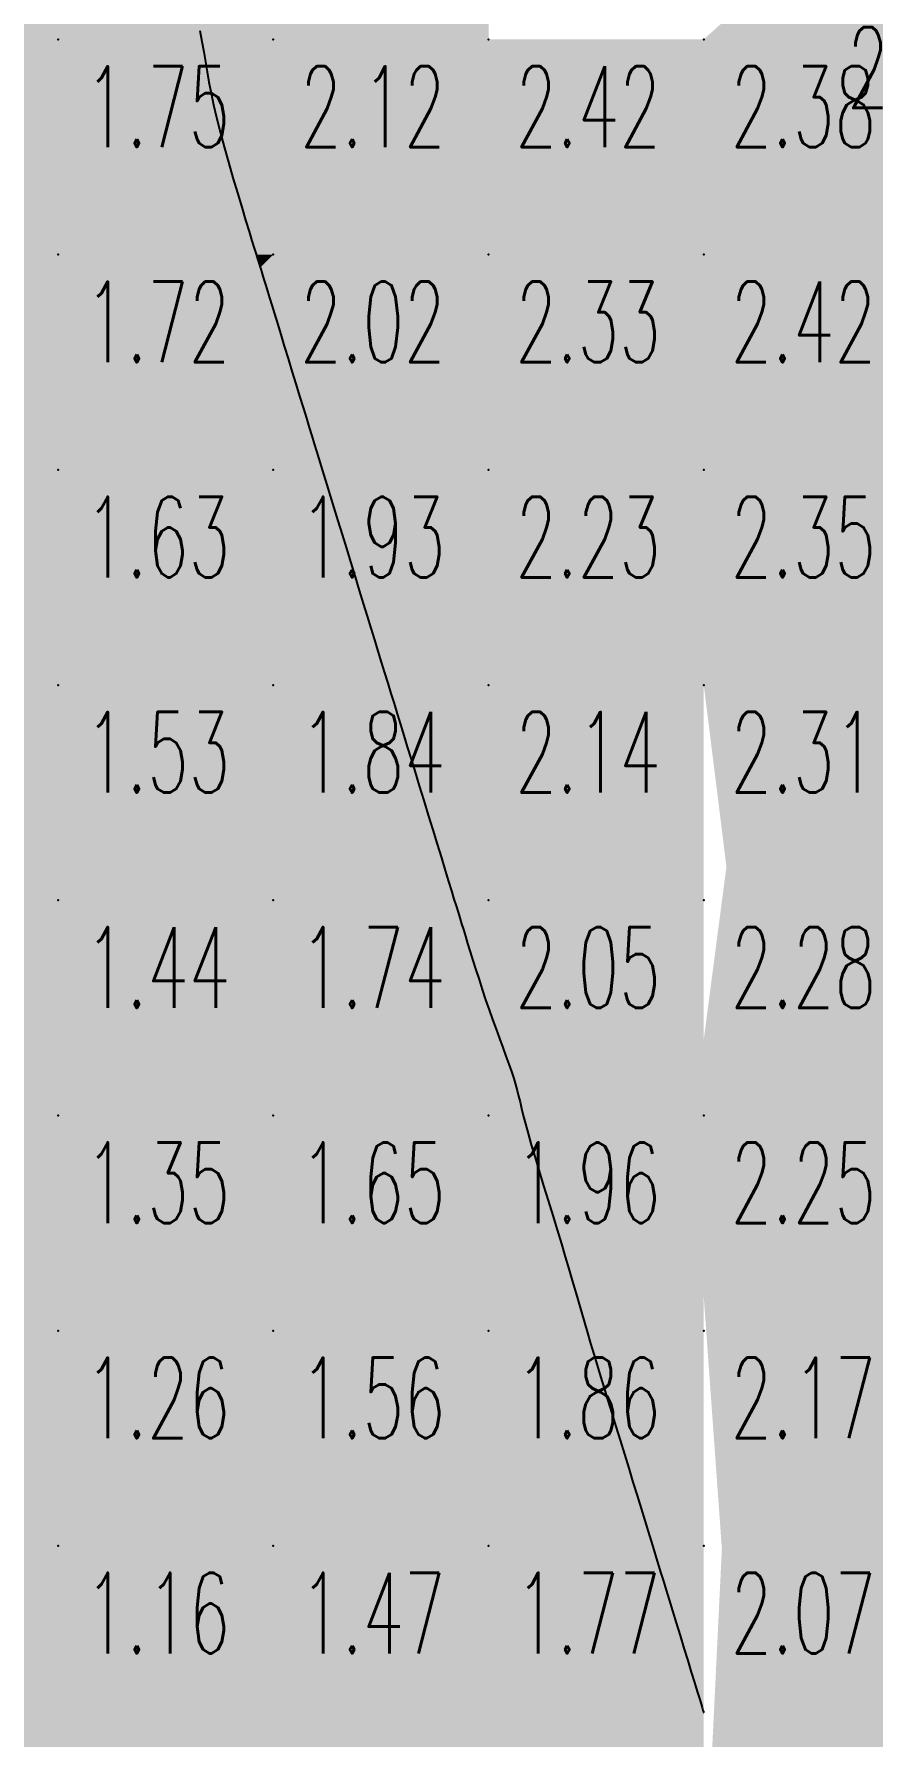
# Model space of a CAD drawing. Header units: millimetres. Extents: x 88261 to 90953, y 390274 to 392322.
# Drawn here: x 90519.1 to 90558.1, y 391258.4 to 391337.5 of the extents above; entities that cross this region are included whole.
import ezdxf
from ezdxf.enums import TextEntityAlignment as Align

# ---------------------------------------------------------------- set-up
doc = ezdxf.new("R2010")
doc.units = ezdxf.units.MM
doc.header["$LTSCALE"] = 25
doc.linetypes.add('DOT', pattern=[6.35, 0, -6.35])
for name, color, linetype in [('CN_03_00', 7, 'Continuous'), ('COTEAlt', 7, 'Continuous'), ('HSABLHUMIDE', 24, 'DOT'), ('TN_COLORIAGE', 7, 'Continuous'), ('TopoAlt', 7, 'Continuous'), ('TOPOJIS', 7, 'Continuous')]:
    doc.layers.add(name, color=color, linetype=linetype)
doc.styles.add('Romans 1.0', font='Romans.shx', dxfattribs={"width": 0.99, "height": 1})
doc.styles.add('Simplex 1.0', font='Simplex.shx', dxfattribs={"width": 0.99, "height": 2.5})
doc.styles.get("Standard").update_dxf_attribs({"font": 'times.ttf'})

# ---------------------------------------------------------------- blocks, each defined once
blk = doc.blocks.new('TCPOINT')
at = {"color": 0}
blk.add_point((0, 0), dxfattribs=at)
at = {"layer": 'TopoAlt', "style": 'Romans 1.0', "width": 0.99}
blk.add_attdef('ALT', text='', height=200, dxfattribs=at).set_placement((0.5, -0.5), align=Align.TOP_LEFT)
blk = doc.blocks.new('COTE')
at = {"color": 0}
blk.add_point((0, 0), dxfattribs=at)
at = {"layer": 'COTEAlt'}
blk.add_attdef('ALT', text='', height=3.75, dxfattribs=at).set_placement((1.25, -1.25), align=Align.TOP_LEFT)

msp = doc.modelspace()

# ---------------------------------------------------------------- hatches: boundary and pattern name
at = {"layer": 'HSABLHUMIDE', "ltscale": 2}
h = msp.add_hatch(dxfattribs=at)
h.set_pattern_fill('AR-SAND', color=41, scale=0.05, style=0)
h.set_pattern_definition([(37.5, (-0.35, -2.46), (-0.080001565, 2.447066187), [0, -1.9304, 0, -2.159, 0, -2.06375]), (7.5, (-0.35, -2.46), (2.247616416, 3.584125503), [0, -1.0414, 0, -1.7399, 0, -0.66675]), (327.5, (-1.912, -2.46), (3.954961851, 0.007185923), [0, -0.635, 0, -2.286, 0, -2.9845]), (317.5, (-1.912, -2.46), (3.817782262, 1.114646616), [0, -0.3175, 0, -1.4986, 0, -1.7145])])
h.paths.add_polyline_path([(90610.37, 391291.457), (90609.232, 391304.606), (90609.832, 391322.062), (90599.692, 391332.174), (90591.749, 391341.946), (90587.873, 391343.883), (90574.521, 391347.24), (90567.563, 391346.204), (90560.37, 391346.37), (90550.249, 391337.239), (90550.249, 391329.857), (90550.249, 391318.898), (90550.249, 391314.953), (90550.249, 391307.239), (90551.302, 391298.798), (90550.249, 391290.766), (90550.249, 391278.8), (90551.09, 391267.1), (90550.249, 391249.766), (90550.249, 391243.448), (90550.249, 391239.771), (90550.249, 391235.372), (90550.249, 391228.728), (90549.947, 391223.477), (90580.249, 391235.019), (90580.249, 391235.006), (90581.806, 391241.849), (90591.136, 391256.439), (90600.636, 391255.394), (90606.011, 391263.63), (90610.972, 391267.68), (90612.4, 391274.475)])

# ---------------------------------------------------------------- linework, layer by layer
at = {"layer": 'CN_03_00', "elevation": 2, "flags": 128}
msp.add_lwpolyline([(90526.843, 391337.647), (90526.938, 391337.142), (90527.022, 391336.662), (90527.099, 391336.195), (90527.178, 391335.728), (90527.262, 391335.247), (90527.358, 391334.742), (90527.472, 391334.198), (90527.61, 391333.603), (90527.775, 391332.949), (90527.962, 391332.252), (90528.164, 391331.533), (90528.373, 391330.811), (90528.581, 391330.107), (90528.781, 391329.443), (90528.965, 391328.837), (90529.126, 391328.312), (90529.258, 391327.882), (90529.364, 391327.537), (90529.449, 391327.262), (90529.516, 391327.041), (90529.572, 391326.861), (90529.62, 391326.705), (90529.665, 391326.557), (90529.712, 391326.404), (90529.765, 391326.231), (90529.826, 391326.032), (90529.897, 391325.803), (90529.978, 391325.538), (90530.071, 391325.234), (90530.178, 391324.886), (90530.3, 391324.489), (90530.438, 391324.039), (90530.593, 391323.534), (90530.761, 391322.987), (90530.937, 391322.411), (90531.118, 391321.823), (90531.298, 391321.236), (90531.473, 391320.666), (90531.638, 391320.128), (90531.789, 391319.636), (90531.923, 391319.201), (90532.042, 391318.811), (90532.153, 391318.451), (90532.259, 391318.105), (90532.366, 391317.757), (90532.478, 391317.392), (90532.6, 391316.993), (90532.738, 391316.545), (90532.894, 391316.036), (90533.066, 391315.473), (90533.252, 391314.869), (90533.446, 391314.235), (90533.647, 391313.583), (90533.849, 391312.924), (90534.05, 391312.27), (90534.245, 391311.632), (90534.433, 391311.021), (90534.612, 391310.436), (90534.785, 391309.874), (90534.951, 391309.333), (90535.111, 391308.81), (90535.267, 391308.304), (90535.418, 391307.81), (90535.566, 391307.327), (90535.712, 391306.852), (90535.858, 391306.378), (90536.004, 391305.9), (90536.155, 391305.409), (90536.311, 391304.901), (90536.475, 391304.367), (90536.648, 391303.802), (90536.834, 391303.198), (90537.031, 391302.553), (90537.238, 391301.879), (90537.449, 391301.192), (90537.659, 391300.507), (90537.864, 391299.841), (90538.058, 391299.209), (90538.236, 391298.626), (90538.395, 391298.11), (90538.53, 391297.67), (90538.645, 391297.296), (90538.744, 391296.973), (90538.833, 391296.684), (90538.915, 391296.415), (90538.997, 391296.15), (90539.082, 391295.873), (90539.175, 391295.568), (90539.28, 391295.225), (90539.398, 391294.845), (90539.526, 391294.435), (90539.663, 391294.001), (90539.808, 391293.549), (90539.959, 391293.087), (90540.116, 391292.619), (90540.276, 391292.153), (90540.439, 391291.695), (90540.601, 391291.247), (90540.761, 391290.813), (90540.915, 391290.397), (90541.061, 391290), (90541.196, 391289.627), (90541.317, 391289.28), (90541.421, 391288.963), (90541.508, 391288.675), (90541.581, 391288.405), (90541.648, 391288.14), (90541.713, 391287.866), (90541.784, 391287.568), (90541.866, 391287.233), (90541.965, 391286.847), (90542.088, 391286.395), (90542.238, 391285.87), (90542.412, 391285.28), (90542.603, 391284.643), (90542.808, 391283.973), (90543.018, 391283.286), (90543.23, 391282.597), (90543.437, 391281.923), (90543.633, 391281.278), (90543.815, 391280.674), (90543.983, 391280.109), (90544.139, 391279.575), (90544.288, 391279.066), (90544.43, 391278.574), (90544.569, 391278.093), (90544.707, 391277.617), (90544.848, 391277.137), (90544.992, 391276.649), (90545.141, 391276.15), (90545.296, 391275.636), (90545.456, 391275.107), (90545.623, 391274.561), (90545.796, 391273.994), (90545.976, 391273.405), (90546.164, 391272.793), (90546.36, 391272.157), (90546.559, 391271.506), (90546.76, 391270.851), (90546.959, 391270.204), (90547.152, 391269.574), (90547.336, 391268.975), (90547.508, 391268.415), (90547.664, 391267.908), (90547.802, 391267.458), (90547.925, 391267.055), (90548.039, 391266.683), (90548.149, 391266.327), (90548.259, 391265.969), (90548.373, 391265.595), (90548.498, 391265.188), (90548.638, 391264.733), (90548.796, 391264.219), (90548.967, 391263.661), (90549.146, 391263.078), (90549.327, 391262.489), (90549.503, 391261.914), (90549.669, 391261.374), (90549.818, 391260.887), (90549.945, 391260.473), (90550.045, 391260.146), (90550.121, 391259.901), (90550.175, 391259.725), (90550.211, 391259.607), (90550.233, 391259.536), (90550.244, 391259.499), (90550.248, 391259.486), (90550.249, 391259.484)], dxfattribs=at)
at = {"layer": 'TN_COLORIAGE', "color": 71}
for points in [[(90510.249, 391347.239, 1.979), (90510.249, 391337.239, 1.979), (90520.249, 391347.239, 1.979)], [(90510.249, 391337.239, 1.979), (90520.249, 391337.239, 1.979), (90520.249, 391347.239, 1.979)], [(90520.249, 391337.239, 2), (90525.648, 391342.638, 2), (90520.249, 391347.239, 2), (90521.154, 391347.239, 2)], [(90525.648, 391342.638, 1.753), (90527.029, 391337.239, 1.753), (90520.249, 391337.239, 1.753)], [(90510.249, 391337.239, 1.753), (90510.249, 391327.239, 1.753), (90520.249, 391337.239, 1.753)], [(90510.249, 391327.239, 1.753), (90520.249, 391327.239, 1.753), (90520.249, 391337.239, 1.753)], [(90520.249, 391327.239, 2), (90527.294, 391334.284, 2), (90520.249, 391337.239, 2), (90527.029, 391337.239, 2)], [(90527.294, 391334.284, 1.721), (90529.456, 391327.239, 1.721), (90520.249, 391327.239, 1.721)], [(90510.249, 391327.239, 1.721), (90510.249, 391317.239, 1.721), (90520.249, 391327.239, 1.721)], [(90510.249, 391317.239, 1.721), (90520.249, 391317.239, 1.721), (90520.249, 391327.239, 1.721)], [(90520.249, 391317.239, 2), (90529.642, 391326.632, 2), (90520.249, 391327.239, 2), (90529.456, 391327.239, 2)], [(90520.249, 391317.239, 2), (90529.642, 391326.632, 2), (90530.249, 391317.239, 2), (90530.249, 391324.655, 2)], [(90531.99, 391318.981, 1.931), (90530.249, 391324.655, 1.931), (90530.249, 391317.239, 1.931)], [(90531.99, 391318.981, 1.931), (90532.524, 391317.239, 1.931), (90530.249, 391317.239, 1.931)], [(90510.249, 391307.239, 1.628), (90520.249, 391307.239, 1.628), (90520.249, 391317.239, 1.628)], [(90510.249, 391317.239, 1.628), (90510.249, 391307.239, 1.628), (90520.249, 391317.239, 1.628)], [(90520.249, 391317.239, 1.931), (90520.249, 391307.239, 1.931), (90530.249, 391317.239, 1.931)], [(90520.249, 391307.239, 1.931), (90530.249, 391307.239, 1.931), (90530.249, 391317.239, 1.931)], [(90530.249, 391307.239, 2), (90534.338, 391311.329, 2), (90530.249, 391317.239, 2), (90532.524, 391317.239, 2)], [(90534.338, 391311.329, 1.838), (90535.593, 391307.239, 1.838), (90530.249, 391307.239, 1.838)], [(90510.249, 391297.239, 1.534), (90520.249, 391297.239, 1.534), (90520.249, 391307.239, 1.534)], [(90510.249, 391307.239, 1.534), (90510.249, 391297.239, 1.534), (90520.249, 391307.239, 1.534)], [(90520.249, 391307.239, 1.838), (90520.249, 391297.239, 1.838), (90530.249, 391307.239, 1.838)], [(90520.249, 391297.239, 1.838), (90530.249, 391297.239, 1.838), (90530.249, 391307.239, 1.838)], [(90530.249, 391297.239, 2), (90536.687, 391303.677, 2), (90530.249, 391307.239, 2), (90535.593, 391307.239, 2)], [(90536.687, 391303.677, 1.745), (90538.662, 391297.239, 1.745), (90530.249, 391297.239, 1.745)], [(90510.249, 391297.239, 1.441), (90510.249, 391287.239, 1.441), (90520.249, 391297.239, 1.441)], [(90510.249, 391287.239, 1.441), (90520.249, 391287.239, 1.441), (90520.249, 391297.239, 1.441)], [(90520.249, 391297.239, 1.745), (90520.249, 391287.239, 1.745), (90530.249, 391297.239, 1.745)], [(90520.249, 391287.239, 1.745), (90530.249, 391287.239, 1.745), (90530.249, 391297.239, 1.745)], [(90530.249, 391287.239, 2), (90539.035, 391296.025, 2), (90530.249, 391297.239, 2), (90538.662, 391297.239, 2)], [(90530.249, 391287.239, 2), (90539.035, 391296.025, 2), (90540.249, 391287.239, 2), (90540.249, 391292.069, 2)], [(90541.626, 391288.617, 1.955), (90540.249, 391292.069, 1.955), (90540.249, 391287.239, 1.955)], [(90541.626, 391288.617, 1.955), (90541.773, 391287.239, 1.955), (90540.249, 391287.239, 1.955)], [(90510.249, 391282.436, 1.348), (90511.469, 391278.46, 1.348), (90510.249, 391287.239, 1.348), (90520.249, 391287.239, 1.348)], [(90511.844, 391277.239, 1.348), (90511.469, 391278.46, 1.348), (90520.249, 391277.239, 1.348), (90520.249, 391287.239, 1.348)], [(90520.249, 391287.239, 1.652), (90520.249, 391277.239, 1.652), (90530.249, 391287.239, 1.652)], [(90520.249, 391277.239, 1.652), (90530.249, 391277.239, 1.652), (90530.249, 391287.239, 1.652)], [(90530.249, 391277.239, 1.955), (90540.249, 391277.239, 1.955), (90540.249, 391287.239, 1.955)], [(90530.249, 391287.239, 1.955), (90530.249, 391277.239, 1.955), (90540.249, 391287.239, 1.955)], [(90540.249, 391277.239, 2), (90543.807, 391280.797, 2), (90540.249, 391287.239, 2), (90541.773, 391287.239, 2)], [(90543.807, 391280.797, 1.862), (90544.8, 391277.239, 1.862), (90540.249, 391277.239, 1.862)], [(90511.844, 391277.239, 1.255), (90513.817, 391270.808, 1.255), (90520.249, 391277.239, 1.255)], [(90514.912, 391267.239, 1.255), (90513.817, 391270.808, 1.255), (90520.249, 391267.239, 1.255), (90520.249, 391277.239, 1.255)], [(90520.249, 391277.239, 1.558), (90520.249, 391267.239, 1.558), (90530.249, 391277.239, 1.558)], [(90520.249, 391267.239, 1.558), (90530.249, 391267.239, 1.558), (90530.249, 391277.239, 1.558)], [(90530.249, 391267.239, 1.862), (90540.249, 391267.239, 1.862), (90540.249, 391277.239, 1.862)], [(90530.249, 391277.239, 1.862), (90530.249, 391267.239, 1.862), (90540.249, 391277.239, 1.862)], [(90540.249, 391267.239, 2), (90546.079, 391273.07, 2), (90540.249, 391277.239, 2), (90544.8, 391277.239, 2)], [(90546.079, 391273.07, 1.769), (90547.869, 391267.239, 1.769), (90540.249, 391267.239, 1.769)], [(90514.912, 391267.239, 1.162), (90516.166, 391263.156, 1.162), (90520.249, 391267.239, 1.162)], [(90517.981, 391257.239, 1.162), (90516.166, 391263.156, 1.162), (90520.249, 391257.239, 1.162), (90520.249, 391267.239, 1.162)], [(90520.249, 391267.239, 1.465), (90520.249, 391257.239, 1.465), (90530.249, 391267.239, 1.465)], [(90520.249, 391257.239, 1.465), (90530.249, 391257.239, 1.465), (90530.249, 391267.239, 1.465)], [(90530.249, 391257.239, 1.769), (90540.249, 391257.239, 1.769), (90540.249, 391267.239, 1.769)], [(90530.249, 391267.239, 1.769), (90530.249, 391257.239, 1.769), (90540.249, 391267.239, 1.769)], [(90540.249, 391257.239, 2), (90548.428, 391265.418, 2), (90540.249, 391267.239, 2), (90547.869, 391267.239, 2)], [(90540.249, 391257.239, 2), (90548.428, 391265.418, 2), (90550.249, 391257.239, 2), (90550.249, 391259.484, 2)]]:
    msp.add_solid(points, dxfattribs=at)
at = {"layer": 'TN_COLORIAGE', "color": 61}
for points in [[(90527.029, 391337.239, 2.21), (90525.648, 391342.638, 2.21), (90530.249, 391337.239, 2.21), (90530.249, 391347.239, 2.21)], [(90540.249, 391337.239, 2.117), (90540.249, 391347.239, 2.117), (90530.249, 391337.239, 2.117)], [(90540.249, 391347.239, 2.117), (90530.249, 391347.239, 2.117), (90530.249, 391337.239, 2.117)], [(90527.029, 391337.239, 2.117), (90527.294, 391334.284, 2.117), (90530.249, 391337.239, 2.117)], [(90529.456, 391327.239, 2.117), (90527.294, 391334.284, 2.117), (90530.249, 391327.239, 2.117), (90530.249, 391337.239, 2.117)], [(90540.249, 391327.239, 2.024), (90540.249, 391337.239, 2.024), (90530.249, 391327.239, 2.024)], [(90530.249, 391337.239, 2.421), (90530.249, 391327.239, 2.421), (90540.249, 391337.239, 2.421)], [(90550.249, 391327.239, 2.328), (90550.249, 391337.239, 2.328), (90540.249, 391327.239, 2.328)], [(90550.249, 391337.239, 2.328), (90540.249, 391337.239, 2.328), (90540.249, 391327.239, 2.328)], [(90529.456, 391327.239, 2.024), (90529.642, 391326.632, 2.024), (90530.249, 391327.239, 2.024)], [(90530.249, 391324.655, 2.024), (90529.642, 391326.632, 2.024), (90530.249, 391327.239, 2.024)], [(90530.249, 391324.655, 2.328), (90531.99, 391318.981, 2.328), (90530.249, 391327.239, 2.328), (90540.249, 391327.239, 2.328)], [(90532.524, 391317.239, 2.328), (90531.99, 391318.981, 2.328), (90540.249, 391317.239, 2.328), (90540.249, 391327.239, 2.328)], [(90550.249, 391317.239, 2.234), (90550.249, 391327.239, 2.234), (90540.249, 391317.239, 2.234)], [(90540.249, 391327.239, 2.423), (90540.249, 391317.239, 2.423), (90550.249, 391327.239, 2.423)], [(90532.524, 391317.239, 2.234), (90534.338, 391311.329, 2.234), (90540.249, 391317.239, 2.234)], [(90535.593, 391307.239, 2.234), (90534.338, 391311.329, 2.234), (90540.249, 391307.239, 2.234), (90540.249, 391317.239, 2.234)], [(90540.249, 391317.239, 2.351), (90540.249, 391307.239, 2.351), (90550.249, 391317.239, 2.351)], [(90550.249, 391307.239, 2.141), (90550.249, 391317.239, 2.141), (90540.249, 391307.239, 2.141)], [(90535.593, 391307.239, 2.141), (90536.687, 391303.677, 2.141), (90540.249, 391307.239, 2.141)], [(90538.662, 391297.239, 2.141), (90536.687, 391303.677, 2.141), (90540.249, 391297.239, 2.141), (90540.249, 391307.239, 2.141)], [(90550.249, 391297.239, 2.048), (90550.249, 391307.239, 2.048), (90540.249, 391297.239, 2.048)], [(90540.249, 391307.239, 2.314), (90540.249, 391297.239, 2.314), (90550.249, 391307.239, 2.314)], [(90538.662, 391297.239, 2.048), (90539.035, 391296.025, 2.048), (90540.249, 391297.239, 2.048)], [(90540.249, 391292.069, 2.048), (90539.035, 391296.025, 2.048), (90540.249, 391297.239, 2.048)], [(90540.249, 391292.069, 2.282), (90541.626, 391288.617, 2.282), (90540.249, 391297.239, 2.282), (90550.249, 391297.239, 2.282)], [(90541.773, 391287.239, 2.282), (90541.626, 391288.617, 2.282), (90550.249, 391287.239, 2.282), (90550.249, 391297.239, 2.282)], [(90541.773, 391287.239, 2.25), (90543.807, 391280.797, 2.25), (90550.249, 391287.239, 2.25)], [(90544.8, 391277.239, 2.25), (90543.807, 391280.797, 2.25), (90550.249, 391277.239, 2.25), (90550.249, 391287.239, 2.25)], [(90544.8, 391277.239, 2.165), (90546.079, 391273.07, 2.165), (90550.249, 391277.239, 2.165)], [(90547.869, 391267.239, 2.165), (90546.079, 391273.07, 2.165), (90550.249, 391267.239, 2.165), (90550.249, 391277.239, 2.165)], [(90547.869, 391267.239, 2.072), (90548.428, 391265.418, 2.072), (90550.249, 391267.239, 2.072)], [(90550.249, 391259.484, 2.072), (90548.428, 391265.418, 2.072), (90550.249, 391267.239, 2.072)]]:
    msp.add_solid(points, dxfattribs=at)

# ---------------------------------------------------------------- block references
at = {"layer": 'COTEAlt'}
ref = msp.add_blockref('COTE', (90520.249, 391337.239), dxfattribs=at)
ref.add_attrib('ALT', '1.75', dxfattribs={"height": 3.75, "style": 'Simplex 1.0', "width": 0.6}).set_placement((90521.499, 391335.989), align=Align.TOP_LEFT)
ref = msp.add_blockref('COTE', (90530.249, 391337.239), dxfattribs=at)
ref.add_attrib('ALT', '2.12', dxfattribs={"height": 3.75, "style": 'Simplex 1.0', "width": 0.6}).set_placement((90531.499, 391335.989), align=Align.TOP_LEFT)
ref = msp.add_blockref('COTE', (90540.249, 391337.239), dxfattribs=at)
ref.add_attrib('ALT', '2.42', dxfattribs={"height": 3.75, "style": 'Simplex 1.0', "width": 0.6}).set_placement((90541.499, 391335.989), align=Align.TOP_LEFT)
ref = msp.add_blockref('COTE', (90550.249, 391337.239), dxfattribs=at)
ref.add_attrib('ALT', '2.38', dxfattribs={"height": 3.75, "style": 'Simplex 1.0', "width": 0.6}).set_placement((90551.499, 391335.989), align=Align.TOP_LEFT)
ref = msp.add_blockref('COTE', (90520.249, 391327.239), dxfattribs=at)
ref.add_attrib('ALT', '1.72', dxfattribs={"height": 3.75, "style": 'Simplex 1.0', "width": 0.6}).set_placement((90521.499, 391325.989), align=Align.TOP_LEFT)
ref = msp.add_blockref('COTE', (90530.249, 391327.239), dxfattribs=at)
ref.add_attrib('ALT', '2.02', dxfattribs={"height": 3.75, "style": 'Simplex 1.0', "width": 0.6}).set_placement((90531.499, 391325.989), align=Align.TOP_LEFT)
ref = msp.add_blockref('COTE', (90540.249, 391327.239), dxfattribs=at)
ref.add_attrib('ALT', '2.33', dxfattribs={"height": 3.75, "style": 'Simplex 1.0', "width": 0.6}).set_placement((90541.499, 391325.989), align=Align.TOP_LEFT)
ref = msp.add_blockref('COTE', (90550.249, 391327.239), dxfattribs=at)
ref.add_attrib('ALT', '2.42', dxfattribs={"height": 3.75, "style": 'Simplex 1.0', "width": 0.6}).set_placement((90551.499, 391325.989), align=Align.TOP_LEFT)
ref = msp.add_blockref('COTE', (90520.249, 391317.239), dxfattribs=at)
ref.add_attrib('ALT', '1.63', dxfattribs={"height": 3.75, "style": 'Simplex 1.0', "width": 0.6}).set_placement((90521.499, 391315.989), align=Align.TOP_LEFT)
ref = msp.add_blockref('COTE', (90530.249, 391317.239), dxfattribs=at)
ref.add_attrib('ALT', '1.93', dxfattribs={"height": 3.75, "style": 'Simplex 1.0', "width": 0.6}).set_placement((90531.499, 391315.989), align=Align.TOP_LEFT)
ref = msp.add_blockref('COTE', (90540.249, 391317.239), dxfattribs=at)
ref.add_attrib('ALT', '2.23', dxfattribs={"height": 3.75, "style": 'Simplex 1.0', "width": 0.6}).set_placement((90541.499, 391315.989), align=Align.TOP_LEFT)
ref = msp.add_blockref('COTE', (90550.249, 391317.239), dxfattribs=at)
ref.add_attrib('ALT', '2.35', dxfattribs={"height": 3.75, "style": 'Simplex 1.0', "width": 0.6}).set_placement((90551.499, 391315.989), align=Align.TOP_LEFT)
ref = msp.add_blockref('COTE', (90520.249, 391307.239), dxfattribs=at)
ref.add_attrib('ALT', '1.53', dxfattribs={"height": 3.75, "style": 'Simplex 1.0', "width": 0.6}).set_placement((90521.499, 391305.989), align=Align.TOP_LEFT)
ref = msp.add_blockref('COTE', (90530.249, 391307.239), dxfattribs=at)
ref.add_attrib('ALT', '1.84', dxfattribs={"height": 3.75, "style": 'Simplex 1.0', "width": 0.6}).set_placement((90531.499, 391305.989), align=Align.TOP_LEFT)
ref = msp.add_blockref('COTE', (90540.249, 391307.239), dxfattribs=at)
ref.add_attrib('ALT', '2.14', dxfattribs={"height": 3.75, "style": 'Simplex 1.0', "width": 0.6}).set_placement((90541.499, 391305.989), align=Align.TOP_LEFT)
ref = msp.add_blockref('COTE', (90550.249, 391307.239), dxfattribs=at)
ref.add_attrib('ALT', '2.31', dxfattribs={"height": 3.75, "style": 'Simplex 1.0', "width": 0.6}).set_placement((90551.499, 391305.989), align=Align.TOP_LEFT)
ref = msp.add_blockref('COTE', (90520.249, 391297.239), dxfattribs=at)
ref.add_attrib('ALT', '1.44', dxfattribs={"height": 3.75, "style": 'Simplex 1.0', "width": 0.6}).set_placement((90521.499, 391295.989), align=Align.TOP_LEFT)
ref = msp.add_blockref('COTE', (90530.249, 391297.239), dxfattribs=at)
ref.add_attrib('ALT', '1.74', dxfattribs={"height": 3.75, "style": 'Simplex 1.0', "width": 0.6}).set_placement((90531.499, 391295.989), align=Align.TOP_LEFT)
ref = msp.add_blockref('COTE', (90540.249, 391297.239), dxfattribs=at)
ref.add_attrib('ALT', '2.05', dxfattribs={"height": 3.75, "style": 'Simplex 1.0', "width": 0.6}).set_placement((90541.499, 391295.989), align=Align.TOP_LEFT)
ref = msp.add_blockref('COTE', (90550.249, 391297.239), dxfattribs=at)
ref.add_attrib('ALT', '2.28', dxfattribs={"height": 3.75, "style": 'Simplex 1.0', "width": 0.6}).set_placement((90551.499, 391295.989), align=Align.TOP_LEFT)
ref = msp.add_blockref('COTE', (90520.249, 391287.239), dxfattribs=at)
ref.add_attrib('ALT', '1.35', dxfattribs={"height": 3.75, "style": 'Simplex 1.0', "width": 0.6}).set_placement((90521.499, 391285.989), align=Align.TOP_LEFT)
ref = msp.add_blockref('COTE', (90530.249, 391287.239), dxfattribs=at)
ref.add_attrib('ALT', '1.65', dxfattribs={"height": 3.75, "style": 'Simplex 1.0', "width": 0.6}).set_placement((90531.499, 391285.989), align=Align.TOP_LEFT)
ref = msp.add_blockref('COTE', (90540.249, 391287.239), dxfattribs=at)
ref.add_attrib('ALT', '1.96', dxfattribs={"height": 3.75, "style": 'Simplex 1.0', "width": 0.6}).set_placement((90541.499, 391285.989), align=Align.TOP_LEFT)
ref = msp.add_blockref('COTE', (90550.249, 391287.239), dxfattribs=at)
ref.add_attrib('ALT', '2.25', dxfattribs={"height": 3.75, "style": 'Simplex 1.0', "width": 0.6}).set_placement((90551.499, 391285.989), align=Align.TOP_LEFT)
ref = msp.add_blockref('COTE', (90520.249, 391277.239), dxfattribs=at)
ref.add_attrib('ALT', '1.26', dxfattribs={"height": 3.75, "style": 'Simplex 1.0', "width": 0.6}).set_placement((90521.499, 391275.989), align=Align.TOP_LEFT)
ref = msp.add_blockref('COTE', (90530.249, 391277.239), dxfattribs=at)
ref.add_attrib('ALT', '1.56', dxfattribs={"height": 3.75, "style": 'Simplex 1.0', "width": 0.6}).set_placement((90531.499, 391275.989), align=Align.TOP_LEFT)
ref = msp.add_blockref('COTE', (90540.249, 391277.239), dxfattribs=at)
ref.add_attrib('ALT', '1.86', dxfattribs={"height": 3.75, "style": 'Simplex 1.0', "width": 0.6}).set_placement((90541.499, 391275.989), align=Align.TOP_LEFT)
ref = msp.add_blockref('COTE', (90550.249, 391277.239), dxfattribs=at)
ref.add_attrib('ALT', '2.17', dxfattribs={"height": 3.75, "style": 'Simplex 1.0', "width": 0.6}).set_placement((90551.499, 391275.989), align=Align.TOP_LEFT)
ref = msp.add_blockref('COTE', (90520.249, 391267.239), dxfattribs=at)
ref.add_attrib('ALT', '1.16', dxfattribs={"height": 3.75, "style": 'Simplex 1.0', "width": 0.6}).set_placement((90521.499, 391265.989), align=Align.TOP_LEFT)
ref = msp.add_blockref('COTE', (90530.249, 391267.239), dxfattribs=at)
ref.add_attrib('ALT', '1.47', dxfattribs={"height": 3.75, "style": 'Simplex 1.0', "width": 0.6}).set_placement((90531.499, 391265.989), align=Align.TOP_LEFT)
ref = msp.add_blockref('COTE', (90540.249, 391267.239), dxfattribs=at)
ref.add_attrib('ALT', '1.77', dxfattribs={"height": 3.75, "style": 'Simplex 1.0', "width": 0.6}).set_placement((90541.499, 391265.989), align=Align.TOP_LEFT)
ref = msp.add_blockref('COTE', (90550.249, 391267.239), dxfattribs=at)
ref.add_attrib('ALT', '2.07', dxfattribs={"height": 3.75, "style": 'Simplex 1.0', "width": 0.6}).set_placement((90551.499, 391265.989), align=Align.TOP_LEFT)
at = {"layer": 'TOPOJIS'}
ref = msp.add_blockref('TCPOINT', (90556.409, 391338.308, 2.202), dxfattribs=at)
ref.add_attrib('ALT', '2.20', dxfattribs={"layer": 'TopoAlt', "height": 3.75, "style": 'Romans 1.0', "width": 0.6}).set_placement((90556.909, 391337.808, 2.202), align=Align.TOP_LEFT)

doc.saveas('drawing.dxf')
